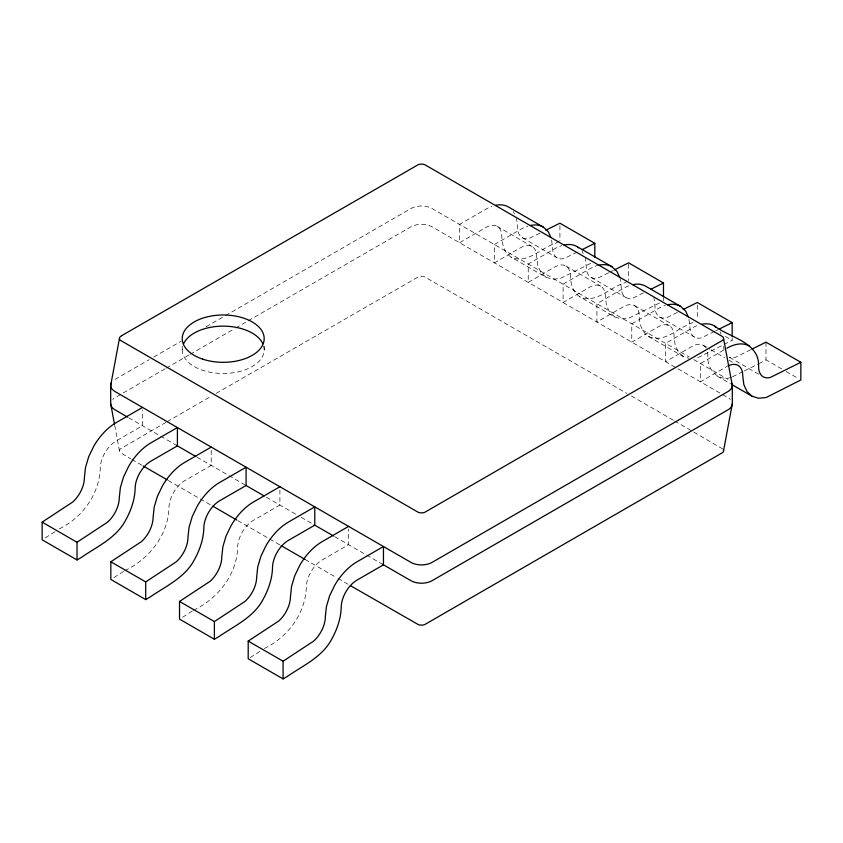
<?xml version="1.0" encoding="UTF-8"?>
<svg xmlns="http://www.w3.org/2000/svg" width="843" height="843" viewBox="0 0 843 843"><rect width="100%" height="100%" fill="white"/><g stroke="black" fill="none" stroke-linecap="round" stroke-linejoin="round"><path stroke-width="0.63" stroke-dasharray="4.21 3.16" d="M54.974 531.701L44.205 538.624M59.337 528.835C82.34 517.655 99.242 494.251 100.264 468.434A22.413 12.94 -60 0 1 116.113 440.984L142.53 425.726L142.53 410.035M123.658 571.354L112.888 578.277M124.743 570.637C148.926 559.13 168.031 535.495 168.948 508.087A22.413 12.94 -60 0 1 184.807 480.636L211.224 465.378L211.224 448.392M192.341 611.006L181.572 617.93M193.426 610.29C217.61 598.783 236.714 575.147 237.642 547.739A22.413 12.94 -60 0 1 253.49 520.289L279.908 505.041L279.908 489.351M259.939 651.386L250.255 657.593M264.291 648.509C287.705 637.245 305.335 613.736 306.325 587.392A22.413 12.94 -60 0 1 322.174 559.942L348.591 544.694L348.591 529.004M115.059 379.361L149.2 359.655M153.753 357.021L181.066 341.257M206.103 326.799L224.301 316.294M225.439 315.63L410.931 208.537A14.942 8.63 0 0 1 432.069 208.537L689.247 357.021M165.133 368.76L115.059 397.664A14.942 8.63 0 0 0 112.688 399.456M166.271 368.096L189.032 354.956M190.17 354.302L234.544 328.675M235.682 328.022L247.062 321.446M248.2 320.793L410.931 226.841A14.942 8.63 0 0 1 432.069 226.841L727.941 397.664A14.942 8.63 0 0 1 730.312 399.456M166.039 422.301L120.275 448.961A6.186 3.572 0 0 0 120.275 452.522L130.718 458.792M167.177 421.648L211.604 395.989M216.166 393.365L418.413 276.831A6.186 3.572 0 0 1 424.587 276.831L626.834 393.365M558.898 241.467L555.822 243.237C541.311 247.452 527.244 264.723 511.09 257.126C504.262 252.626 502.038 244.365 501.806 236.609A22.413 12.94 -60 0 0 485.958 227.452L459.54 242.71L459.54 224.407L485.958 209.148A44.827 25.88 -60 0 1 491.859 206.387M627.582 281.119L624.505 282.9C609.995 287.105 595.927 304.376 579.773 296.778C572.945 292.279 570.722 284.017 570.49 276.262A22.413 12.94 -60 0 0 554.641 267.105L528.224 282.363L528.224 264.059L554.641 248.801A44.827 25.88 -60 0 1 561.701 245.65M732.167 337.79L732.167 340.319L697.54 357.843M723.579 350.151L700.47 363.502L700.47 381.805L726.887 366.547M781.724 368.928L765.981 359.835L759.532 363.375M539.973 233.1L529.404 238.348A22.413 12.94 -60 0 1 517.655 227.452L516.58 218.6M577.192 252.068L564.273 258.485A22.413 12.94 -60 0 1 552.534 247.589L551.448 238.738M590.69 263.374L560.173 278.527L552.534 279.286L545.958 277.263L511.09 257.126M608.657 272.763L598.087 278A22.413 12.94 -60 0 1 586.338 267.105L585.263 258.253M609.826 272.173L613.346 270.424M643.525 292.89L632.967 298.137A22.413 12.94 -60 0 1 621.217 287.242L620.132 278.39M659.374 303.027L628.857 318.18L621.217 318.939L614.652 316.915L579.773 296.778M677.34 312.416L666.771 317.663A22.413 12.94 -60 0 1 655.032 306.768L653.947 297.916M693.188 322.553C678.678 326.757 664.611 344.028 648.467 336.441C641.628 331.931 639.405 323.67 639.173 315.914A22.413 12.94 -60 0 0 623.325 306.768L596.907 322.015L596.907 303.712L623.325 288.464A44.827 25.88 -60 0 1 630.385 285.303M714.558 331.383L701.65 337.79A22.413 12.94 -60 0 1 689.901 326.894L688.815 318.043M715.728 330.793L718.078 329.634M750.723 349.74L735.465 357.316A22.413 12.94 -60 0 1 729.374 357.169M732.535 376.779L743.094 371.531M744.274 370.952L758.352 363.955M731.355 377.358C717.699 381.963 706.645 368.496 707.857 355.567A22.413 12.94 -60 0 0 707.562 352.174M648.467 336.441L683.336 356.568L688.805 358.254M725.412 336.42L732.167 340.319M786.224 371.531L798.606 378.676M522.302 237.715L557.17 257.853M590.985 277.368L625.854 297.505M659.669 317.021L694.537 337.158M729.48 357.327L758.721 374.218M497.17 226.346L532.038 246.472M565.853 265.998L600.722 286.135M634.537 305.651L669.405 325.788M703.22 345.303L709.964 349.202M711.092 349.856L724.59 357.643M729.09 360.246L732.462 362.195M693.715 359.603L727.941 379.361M717.151 376.094L730.649 383.881M631.396 395.989L673.546 420.33M674.685 420.984L722.725 448.961M128.716 417.749L177.409 445.863M196.999 457.169L246.093 485.515M266.409 497.244L297.136 514.989M301.278 517.381L314.776 525.168M334.692 536.664L383.46 564.821M131.856 459.446L142.109 465.368M168.315 480.499L199.074 498.255M200.213 498.908L210.465 504.831M237.81 520.616L268.569 538.382M269.707 539.035L279.96 544.957M305.029 559.425L336.926 577.845M338.064 578.498L348.317 584.42M683.336 356.568L678.299 351.9L675.127 344.892L674.052 336.051A22.413 12.94 -60 0 0 658.193 326.894L631.776 342.142L631.776 323.849L658.193 308.591A44.827 25.88 -60 0 1 665.264 305.44M614.652 316.915L609.615 312.247L606.444 305.24L605.358 296.388A22.413 12.94 -60 0 0 589.51 287.242L563.092 302.489L563.092 284.186L589.51 268.938A44.827 25.88 -60 0 1 597.719 265.45M545.958 277.263L540.921 272.584L537.76 265.587L536.675 256.736A22.413 12.94 -60 0 0 520.826 247.589L494.409 262.837L494.409 244.533L520.826 229.285A44.827 25.88 -60 0 1 527.887 226.124M719.996 331.731L721.05 334.07M582.091 251.256L583.156 253.595M513.408 211.604L514.462 213.932M114.711 425.346L119.443 450.742M765.981 342.163L765.981 359.835M697.298 305.029L697.298 318.917M663.483 298.137L663.483 300.656M628.615 264.112L628.615 280.529M559.921 225.724L559.921 240.877M264.196 346.094L264.196 349.813M182.214 346.094L182.214 349.813M263.69 346.104A40.991 23.667 0 0 1 224.291 373.47A40.991 23.667 0 0 1 182.436 347.337M724.021 349.813A22.413 12.94 -60 0 1 723.715 346.42M705.739 347.643A22.413 12.94 -60 0 0 692.008 346.42L665.591 361.668L665.591 343.364L692.008 328.117A44.827 25.88 -60 0 1 699.068 324.955"/><path stroke-width="1.26" d="M119.443 338.486L110.686 385.462L110.686 403.765L114.469 424.082M723.557 450.742L732.314 403.765L732.314 385.462L723.557 338.486M77.019 559.942L77.019 542.26L107.535 522.175A22.413 12.94 -60 0 0 119.284 497.718L120.37 487.623L123.531 476.959L128.568 466.474A44.827 25.88 -60 0 1 150.992 442.807L177.409 427.559L177.409 445.863L150.992 461.11A22.413 12.94 -60 0 0 135.143 488.561C134.785 499.614 131.129 510.184 125.849 519.804C116.482 538.024 97.145 546.433 81.128 557.571L77.019 559.942L42.15 539.805L42.15 522.133L72.667 502.049A22.413 12.94 -60 0 0 84.416 477.581L85.501 467.486L88.663 456.832L93.699 446.337A44.827 25.88 -60 0 1 116.113 422.68L142.53 407.422M145.702 599.594L145.702 581.912L176.229 561.828A22.413 12.94 -60 0 0 187.968 537.37L189.053 527.275L192.215 516.611L197.262 506.127A44.827 25.88 -60 0 1 219.675 482.459L246.093 467.212L246.093 485.515L219.675 500.763A22.413 12.94 -60 0 0 203.827 528.224C203.479 539.267 199.812 549.836 194.533 559.467C185.165 577.676 165.839 586.085 149.812 597.223L145.702 599.594L110.833 579.468L110.833 561.786L141.35 541.701A22.413 12.94 -60 0 0 153.099 517.233L154.185 507.138L157.346 496.485L162.383 485.989A44.827 25.88 -60 0 1 184.807 462.333L211.224 447.075M214.385 639.247L214.385 621.576L244.913 601.491A22.413 12.94 -60 0 0 256.662 577.023L257.737 566.928L260.909 556.275L265.945 545.779A44.827 25.88 -60 0 1 288.359 522.123L314.776 506.864L314.776 525.168L288.359 540.416A22.413 12.94 -60 0 0 272.51 567.876C272.163 578.92 268.495 589.489 263.227 599.12C253.859 617.329 234.523 625.738 218.495 636.876L214.385 639.247L179.517 619.12L179.517 601.438L210.033 581.354A22.413 12.94 -60 0 0 221.783 556.896L222.868 546.791L226.029 536.137L231.066 525.653A44.827 25.88 -60 0 1 253.49 501.985L279.908 486.738M283.079 678.9L283.079 661.228L313.596 641.144A22.413 12.94 -60 0 0 325.345 616.676L326.42 606.581L329.592 595.927L334.629 585.432A44.827 25.88 -60 0 1 357.042 561.775L383.46 546.517L383.46 564.821L357.042 580.079A22.413 12.94 -60 0 0 341.194 607.529C340.846 618.572 337.179 629.141 331.91 638.773C322.542 656.982 303.206 665.401 287.178 676.539L283.079 678.9L248.2 658.773L248.2 641.091L278.727 621.006A22.413 12.94 -60 0 0 290.466 596.549L291.552 586.454L294.723 575.79L299.76 565.305A44.827 25.88 -60 0 1 322.174 541.638L348.591 526.39M545.842 230.192L559.921 223.195L594.8 243.321L594.8 257.22M581.881 249.739L594.8 243.321M614.526 269.844L628.615 262.847L663.483 282.985L663.483 296.873M650.564 289.391L663.483 282.985M683.209 309.497L697.298 302.5L732.167 322.637L732.167 336.526M719.258 329.044L732.167 322.637M751.893 349.15L765.981 342.163L800.85 362.29L800.85 379.972L766.224 397.496L758.584 398.254L752.019 396.221L731.766 384.534M800.85 362.29L770.333 377.443A22.413 12.94 -60 0 1 758.584 366.547C759.88 341.952 729.553 337.78 714.432 325.893A44.827 25.88 -60 0 0 701.534 324.313M550.922 237.568L548.277 231.741L543.24 227.062L508.371 206.935A44.827 25.88 -60 0 0 495.484 205.344M564.167 244.997A44.827 25.88 -60 0 1 577.055 246.588L611.934 266.715L616.971 271.393L619.605 277.221M688.288 316.884L685.654 311.046L680.617 306.378L645.738 286.241A44.827 25.88 -60 0 0 632.851 284.649M127.578 417.095L115.059 409.867A14.942 8.63 0 0 1 110.686 403.765M176.514 445.346L195.861 456.516M245.924 485.42L264.133 495.937M314.207 524.841L333.554 536.011M382.48 564.262L410.931 580.69A14.942 8.63 0 0 0 432.069 580.69L727.941 409.867A14.942 8.63 0 0 0 732.314 403.765M143.247 466.021L167.177 479.836M212.742 506.148L236.672 519.962M281.098 545.611L305.029 559.425M350.593 585.737L418.413 624.652A6.186 3.572 0 0 0 424.587 624.652L722.725 452.522A6.186 3.572 0 0 0 723.347 449.814M42.15 522.133L77.019 542.26M110.833 561.786L145.702 581.912M179.517 601.438L214.385 621.576M248.2 641.091L283.079 661.228M714.432 325.893L715.791 327.158M752.019 396.221L746.982 391.552L743.811 384.556L742.736 375.704A22.413 12.94 -60 0 0 727.909 365.988M577.055 246.588L578.414 247.842M111.192 383.228A14.942 8.63 0 0 0 115.059 391.563L410.931 562.386A14.942 8.63 0 0 0 432.069 562.386L727.941 391.563A14.942 8.63 0 0 0 731.808 383.228M183.605 343.681A40.991 23.667 0 0 1 223.205 326.146A40.991 23.667 0 0 1 262.805 343.681M530.352 225.471A44.827 25.88 -60 0 1 543.24 227.062M667.719 304.787A44.827 25.88 -60 0 1 680.617 306.378M726.887 348.243A44.827 25.88 -60 0 1 749.301 346.03M599.036 265.134A44.827 25.88 -60 0 1 611.934 266.715M121.603 335.693L120.275 336.705A6.186 3.572 0 0 0 120.275 340.266L418.413 512.396A6.186 3.572 0 0 0 424.587 512.396L722.725 340.266A6.186 3.572 0 0 0 722.725 336.705L424.587 164.575A6.186 3.572 0 0 0 418.413 164.575L121.603 335.693M202.71 359.15A40.991 23.667 0 0 0 264.196 338.654A40.991 23.667 0 0 0 202.71 318.159A40.991 23.667 0 0 0 202.71 359.15"/></g></svg>
